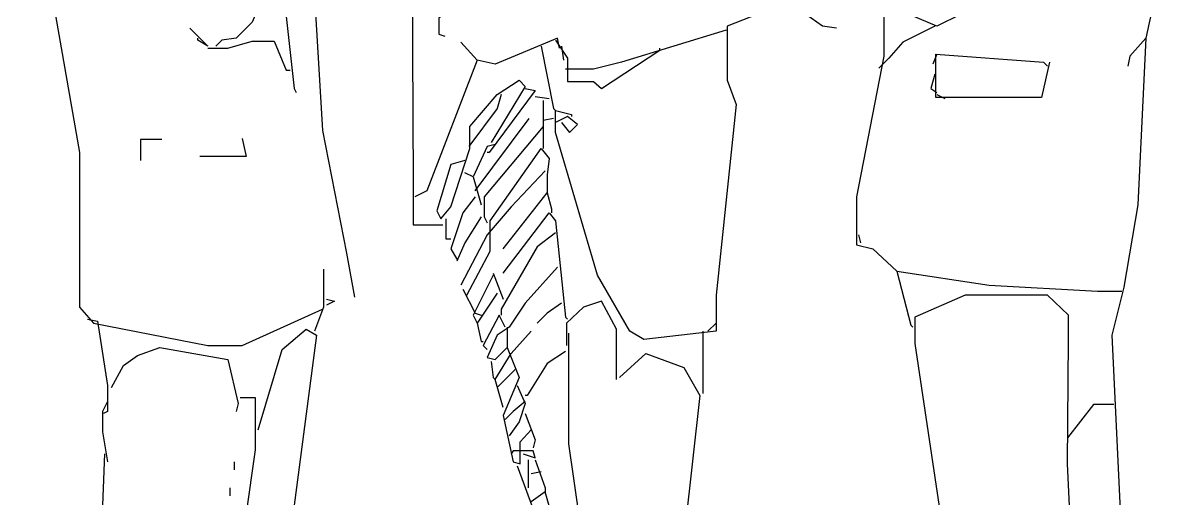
# Model space of a CAD drawing. Extents: x 500 to 638, y 181 to 267.
# Drawn here: x 619.447 to 620.596, y 210.108 to 210.582 of the extents above; entities that cross this region are included whole.
import ezdxf

# ---------------------------------------------------------------- set-up
doc = ezdxf.new("R2010")
doc.units = 0
doc.header["$LTSCALE"] = 7
doc.layers.add('ACESSÓRIO', color=2, linetype='CONTINUOUS')

msp = doc.modelspace()

# ---------------------------------------------------------------- linework, layer by layer
at = {"layer": 'ACESSÓRIO', "linetype": 'Continuous'}
for points in [[(620.3791, 210.8267), (620.3871, 210.8787), (620.4231, 210.9627), (620.4251, 210.9847), (620.4251, 211.0087), (620.4471, 211.0347), (620.5011, 211.0747), (620.5171, 211.0647), (620.5961, 210.8947), (620.5961, 210.7087), (620.5651, 210.5667), (620.5571, 210.4007), (620.5431, 210.3187), (620.5311, 210.2707), (620.5401, 210.0827), (620.5401, 210.0147), (620.5531, 209.9187), (620.5451, 209.7507), (620.5331, 209.6567), (620.5251, 209.6477), (620.5011, 209.6477)], [(620.3791, 210.8267), (620.3871, 210.8787), (620.4231, 210.9627), (620.4251, 210.9847), (620.4251, 211.0087), (620.4471, 211.0347), (620.5011, 211.0747), (620.5171, 211.0647), (620.5961, 210.8947), (620.5961, 210.7087), (620.5651, 210.5667), (620.5571, 210.4007), (620.5431, 210.3187), (620.5311, 210.2707), (620.5401, 210.0827), (620.5401, 210.0147), (620.5531, 209.9187), (620.5451, 209.7507), (620.5331, 209.6567), (620.5251, 209.6477), (620.5011, 209.6477)], [(619.5091, 211.0147), (619.4471, 210.8807), (619.4471, 210.8527), (619.4551, 210.7467), (619.4771, 210.6027), (619.5031, 210.4527), (619.5031, 210.2987), (619.5171, 210.2827), (619.6311, 210.2607), (619.6651, 210.2607), (619.7451, 210.2967)], [(619.8341, 210.6907), (619.8356, 210.4227), (619.8356, 210.3807), (619.8651, 210.3807)], [(620.4371, 210.6707), (620.4191, 210.6247), (620.4071, 210.6147), (620.4011, 210.6127), (620.3811, 210.5907), (620.3571, 210.5787), (620.3311, 210.5897), (620.3071, 210.5897)], [(619.8971, 210.6167), (619.8611, 210.5867), (619.8611, 210.5707), (619.8671, 210.5687)], [(619.6871, 210.6107), (619.6751, 210.5827), (619.6591, 210.5667), (619.6451, 210.5647), (619.6391, 210.5587)], [(619.7071, 210.6067), (619.7171, 210.5167), (619.7191, 210.5127)], [(619.7071, 210.6067), (619.7171, 210.5167), (619.7191, 210.5127)], [(619.7371, 210.6087), (619.7451, 210.4747), (619.7691, 210.3527), (619.7771, 210.3087)], [(619.7371, 210.6087), (619.7451, 210.4747), (619.7691, 210.3527), (619.7771, 210.3087)], [(619.7371, 210.6087), (619.7451, 210.4747), (619.7691, 210.3527), (619.7771, 210.3087)], [(619.7371, 210.6087), (619.7451, 210.4747), (619.7691, 210.3527), (619.7771, 210.3087)], [(619.7371, 210.6087), (619.7451, 210.4747), (619.7691, 210.3527), (619.7771, 210.3087)], [(619.7371, 210.6087), (619.7451, 210.4747), (619.7691, 210.3527), (619.7771, 210.3087)], [(619.7371, 210.6087), (619.7451, 210.4747), (619.7691, 210.3527), (619.7771, 210.3087)], [(620.2571, 210.5767), (620.2431, 210.5787), (620.2091, 210.6027), (620.1481, 210.5787), (620.1481, 210.5247), (620.1571, 210.5007), (620.1371, 210.3107), (620.1371, 210.2747), (620.0651, 210.2667), (620.0511, 210.2747), (620.0191, 210.3307), (619.9771, 210.4727), (619.9771, 210.4947), (619.9931, 210.4907), (619.9931, 210.4887)], [(620.2811, 210.6047), (620.3041, 210.5927), (620.3041, 210.5487), (620.2771, 210.4087), (620.2771, 210.3607), (620.2931, 210.3567), (620.3171, 210.3347), (620.4091, 210.3207), (620.5171, 210.3147), (620.5411, 210.3147)], [(620.3551, 210.5787), (620.3231, 210.5627), (620.3091, 210.5467), (620.2991, 210.5367)], [(619.6131, 210.5767), (619.6231, 210.5667), (619.6311, 210.5587), (619.6211, 210.5647), (619.6211, 210.5667)], [(619.9811, 210.5567), (619.9791, 210.5667), (619.9171, 210.5407), (619.8991, 210.5447)], [(620.1471, 210.5747), (620.0431, 210.5427), (620.0151, 210.5357), (619.9871, 210.5357)], [(620.1471, 210.5747), (620.0431, 210.5427), (620.0151, 210.5357), (619.9871, 210.5357)], [(620.5651, 210.5667), (620.5491, 210.5487), (620.5471, 210.5387)], [(620.5651, 210.5667), (620.5491, 210.5487), (620.5471, 210.5387)], [(619.6311, 210.5567), (619.6511, 210.5567), (619.6751, 210.5637), (619.6971, 210.5637), (619.7091, 210.5347), (619.7131, 210.5347)], [(619.8831, 210.5627), (619.8991, 210.5447), (619.8491, 210.4147), (619.8371, 210.4087)], [(619.8831, 210.5627), (619.8991, 210.5447), (619.8491, 210.4147), (619.8371, 210.4087)], [(619.8831, 210.5627), (619.8991, 210.5447), (619.8491, 210.4147), (619.8371, 210.4087)], [(619.9631, 210.5587), (619.9751, 210.4967), (619.9771, 210.4947)], [(619.9771, 210.5647), (619.9891, 210.5467), (619.9891, 210.5237), (620.0151, 210.5237), (620.0231, 210.5167), (620.0811, 210.5547), (620.0811, 210.5567)], [(619.9831, 210.5587), (619.9851, 210.5447)], [(619.9831, 210.5587), (619.9851, 210.5447)], [(619.9831, 210.5587), (619.9851, 210.5447)], [(619.9831, 210.5587), (619.9851, 210.5447)], [(619.9831, 210.5587), (619.9851, 210.5447)], [(620.3571, 210.5507), (620.3531, 210.5407)], [(620.3571, 210.5507), (620.3531, 210.5407)], [(620.3571, 210.5507), (620.3531, 210.5407)], [(620.3571, 210.5507), (620.3531, 210.5407)], [(620.3571, 210.5507), (620.3531, 210.5407)], [(620.4691, 210.5427), (620.4611, 210.5077), (620.3561, 210.5077), (620.3561, 210.5507), (620.4631, 210.5427), (620.4671, 210.5387)], [(619.8871, 210.4447), (619.8731, 210.4407), (619.8591, 210.3947), (619.8631, 210.3867), (619.8731, 210.3987), (619.8921, 210.4567), (619.8921, 210.4787), (619.9191, 210.5107), (619.9411, 210.5247), (619.9471, 210.5187), (619.9131, 210.4627)], [(619.8871, 210.4447), (619.8731, 210.4407), (619.8591, 210.3947), (619.8631, 210.3867), (619.8731, 210.3987), (619.8921, 210.4567), (619.8921, 210.4787), (619.9191, 210.5107), (619.9411, 210.5247), (619.9471, 210.5187), (619.9131, 210.4627)], [(619.8871, 210.4447), (619.8731, 210.4407), (619.8591, 210.3947), (619.8631, 210.3867), (619.8731, 210.3987), (619.8921, 210.4567), (619.8921, 210.4787), (619.9191, 210.5107), (619.9411, 210.5247), (619.9471, 210.5187), (619.9131, 210.4627)], [(619.8871, 210.4447), (619.8731, 210.4407), (619.8591, 210.3947), (619.8631, 210.3867), (619.8731, 210.3987), (619.8921, 210.4567), (619.8921, 210.4787), (619.9191, 210.5107), (619.9411, 210.5247), (619.9471, 210.5187), (619.9131, 210.4627)], [(619.8871, 210.4447), (619.8731, 210.4407), (619.8591, 210.3947), (619.8631, 210.3867), (619.8731, 210.3987), (619.8921, 210.4567), (619.8921, 210.4787), (619.9191, 210.5107), (619.9411, 210.5247), (619.9471, 210.5187), (619.9131, 210.4627)], [(620.3551, 210.5307), (620.3511, 210.5167), (620.3571, 210.5127)], [(620.3551, 210.5307), (620.3511, 210.5167), (620.3571, 210.5127)], [(620.3551, 210.5307), (620.3511, 210.5167), (620.3571, 210.5127)], [(619.9231, 210.5107), (619.9191, 210.4967), (619.8911, 210.4587)], [(619.9471, 210.5167), (619.9571, 210.5147), (619.9111, 210.4527), (619.9091, 210.4527)], [(619.9471, 210.5167), (619.9571, 210.5147), (619.9111, 210.4527), (619.9091, 210.4527)], [(619.9471, 210.5167), (619.9571, 210.5147), (619.9111, 210.4527), (619.9091, 210.4527)], [(619.9571, 210.5087), (619.9711, 210.5067)], [(620.3571, 210.5107), (620.3651, 210.5067)], [(620.3571, 210.5107), (620.3651, 210.5067)], [(619.9651, 210.5047), (619.9651, 210.4607), (619.9651, 210.4567)], [(619.9651, 210.5047), (619.9651, 210.4607), (619.9651, 210.4567)], [(619.9651, 210.5047), (619.9651, 210.4607), (619.9651, 210.4567)], [(619.9651, 210.5047), (619.9651, 210.4607), (619.9651, 210.4567)], [(619.9651, 210.5047), (619.9651, 210.4607), (619.9651, 210.4567)], [(619.8971, 210.4147), (619.9511, 210.4867)], [(619.8971, 210.4147), (619.9511, 210.4867)], [(619.8971, 210.4147), (619.9511, 210.4867)], [(619.8971, 210.4147), (619.9511, 210.4867)], [(619.8971, 210.4147), (619.9511, 210.4867)], [(619.9751, 210.4867), (619.9651, 210.4847)], [(619.9751, 210.4867), (619.9651, 210.4847)], [(619.9751, 210.4867), (619.9651, 210.4847)], [(619.9831, 210.4827), (619.9911, 210.4727), (619.9991, 210.4807), (619.9891, 210.4887), (619.9771, 210.4827)], [(619.9831, 210.4827), (619.9911, 210.4727), (619.9991, 210.4807), (619.9891, 210.4887), (619.9771, 210.4827)], [(619.9831, 210.4827), (619.9911, 210.4727), (619.9991, 210.4807), (619.9891, 210.4887), (619.9771, 210.4827)], [(619.9831, 210.4827), (619.9911, 210.4727), (619.9991, 210.4807), (619.9891, 210.4887), (619.9771, 210.4827)], [(619.9831, 210.4827), (619.9911, 210.4727), (619.9991, 210.4807), (619.9891, 210.4887), (619.9771, 210.4827)], [(619.9651, 210.4787), (619.9061, 210.4087), (619.9061, 210.3887), (619.9091, 210.3827)], [(619.9651, 210.4787), (619.9061, 210.4087), (619.9061, 210.3887), (619.9091, 210.3827)], [(619.9651, 210.4787), (619.9061, 210.4087), (619.9061, 210.3887), (619.9091, 210.3827)], [(619.5851, 210.4657), (619.5641, 210.4657), (619.5641, 210.4447)], [(619.5851, 210.4657), (619.5641, 210.4657), (619.5641, 210.4447)], [(619.5851, 210.4657), (619.5641, 210.4657), (619.5641, 210.4447)], [(619.5851, 210.4657), (619.5641, 210.4657), (619.5641, 210.4447)], [(619.6651, 210.4667), (619.6691, 210.4487), (619.6231, 210.4487)], [(619.6651, 210.4667), (619.6691, 210.4487), (619.6231, 210.4487)], [(619.6651, 210.4667), (619.6691, 210.4487), (619.6231, 210.4487)], [(619.9171, 210.4607), (619.9091, 210.4587), (619.8951, 210.4287), (619.8871, 210.4327)], [(619.9171, 210.4607), (619.9091, 210.4587), (619.8951, 210.4287), (619.8871, 210.4327)], [(619.9171, 210.4607), (619.9091, 210.4587), (619.8951, 210.4287), (619.8871, 210.4327)], [(619.9171, 210.4607), (619.9091, 210.4587), (619.8951, 210.4287), (619.8871, 210.4327)], [(619.9171, 210.4607), (619.9091, 210.4587), (619.8951, 210.4287), (619.8871, 210.4327)], [(619.9171, 210.4607), (619.9091, 210.4587), (619.8951, 210.4287), (619.8871, 210.4327)], [(619.9171, 210.4607), (619.9091, 210.4587), (619.8951, 210.4287), (619.8871, 210.4327)], [(619.9171, 210.4607), (619.9091, 210.4587), (619.8951, 210.4287), (619.8871, 210.4327)], [(619.9171, 210.4607), (619.9091, 210.4587), (619.8951, 210.4287), (619.8871, 210.4327)], [(619.8891, 210.3107), (619.9121, 210.3547), (619.9121, 210.3847), (619.9631, 210.4567), (619.9711, 210.4467), (619.9691, 210.4307), (619.9691, 210.4127)], [(619.8891, 210.3107), (619.9121, 210.3547), (619.9121, 210.3847), (619.9631, 210.4567), (619.9711, 210.4467), (619.9691, 210.4307), (619.9691, 210.4127)], [(619.8891, 210.3107), (619.9121, 210.3547), (619.9121, 210.3847), (619.9631, 210.4567), (619.9711, 210.4467), (619.9691, 210.4307), (619.9691, 210.4127)], [(619.8891, 210.3107), (619.9121, 210.3547), (619.9121, 210.3847), (619.9631, 210.4567), (619.9711, 210.4467), (619.9691, 210.4307), (619.9691, 210.4127)], [(619.8891, 210.3107), (619.9121, 210.3547), (619.9121, 210.3847), (619.9631, 210.4567), (619.9711, 210.4467), (619.9691, 210.4307), (619.9691, 210.4127)], [(619.9671, 210.4347), (619.9331, 210.3987), (619.9091, 210.3707), (619.8831, 210.3207)], [(619.9671, 210.4347), (619.9331, 210.3987), (619.9091, 210.3707), (619.8831, 210.3207)], [(619.9671, 210.4347), (619.9331, 210.3987), (619.9091, 210.3707), (619.8831, 210.3207)], [(619.9671, 210.4347), (619.9331, 210.3987), (619.9091, 210.3707), (619.8831, 210.3207)], [(619.8951, 210.4287), (619.9031, 210.4007)], [(619.8971, 210.4087), (619.8851, 210.3927), (619.8731, 210.3567), (619.8791, 210.3467)], [(619.8971, 210.4087), (619.8851, 210.3927), (619.8731, 210.3567), (619.8791, 210.3467)], [(619.8971, 210.4087), (619.8851, 210.3927), (619.8731, 210.3567), (619.8791, 210.3467)], [(619.8971, 210.4087), (619.8851, 210.3927), (619.8731, 210.3567), (619.8791, 210.3467)], [(619.8971, 210.4087), (619.8851, 210.3927), (619.8731, 210.3567), (619.8791, 210.3467)], [(619.8971, 210.4087), (619.8851, 210.3927), (619.8731, 210.3567), (619.8791, 210.3467)], [(619.8971, 210.4087), (619.8851, 210.3927), (619.8731, 210.3567), (619.8791, 210.3467)], [(619.8971, 210.4087), (619.8851, 210.3927), (619.8731, 210.3567), (619.8791, 210.3467)], [(619.9251, 210.3567), (619.9691, 210.4127), (619.9731, 210.3967), (619.9731, 210.3927)], [(619.9251, 210.3567), (619.9691, 210.4127), (619.9731, 210.3967), (619.9731, 210.3927)], [(619.9251, 210.3567), (619.9691, 210.4127), (619.9731, 210.3967), (619.9731, 210.3927)], [(619.8681, 210.3867), (619.8681, 210.3667), (619.8731, 210.3667)], [(619.9031, 210.3887), (619.8871, 210.3627), (619.8791, 210.3447)], [(619.9031, 210.3887), (619.8871, 210.3627), (619.8791, 210.3447)], [(619.9251, 210.3327), (619.9711, 210.3927), (619.9771, 210.3847), (619.9871, 210.2887), (619.9891, 210.2867)], [(619.9251, 210.3327), (619.9711, 210.3927), (619.9771, 210.3847), (619.9871, 210.2887), (619.9891, 210.2867)], [(619.9771, 210.3727), (619.9591, 210.3587), (619.9231, 210.2967), (619.9231, 210.2907)], [(619.9771, 210.3727), (619.9591, 210.3587), (619.9231, 210.2967), (619.9231, 210.2907)], [(619.9771, 210.3727), (619.9591, 210.3587), (619.9231, 210.2967), (619.9231, 210.2907)], [(619.9771, 210.3727), (619.9591, 210.3587), (619.9231, 210.2967), (619.9231, 210.2907)], [(620.2791, 210.3707), (620.2811, 210.3627)], [(620.2791, 210.3707), (620.2811, 210.3627)], [(619.7461, 210.3367), (619.7461, 210.2987), (619.7371, 210.2747)], [(619.9791, 210.3387), (619.9471, 210.3027), (619.9311, 210.2787), (619.9191, 210.2707), (619.9091, 210.2487), (619.9171, 210.2467), (619.9291, 210.2587), (619.9411, 210.2287), (619.9251, 210.1907), (619.9351, 210.1447), (619.9421, 210.1427), (619.9421, 210.1647), (619.9531, 210.1767)], [(619.9791, 210.3387), (619.9471, 210.3027), (619.9311, 210.2787), (619.9191, 210.2707), (619.9091, 210.2487), (619.9171, 210.2467), (619.9291, 210.2587), (619.9411, 210.2287), (619.9251, 210.1907), (619.9351, 210.1447), (619.9421, 210.1427), (619.9421, 210.1647), (619.9531, 210.1767)], [(619.9791, 210.3387), (619.9471, 210.3027), (619.9311, 210.2787), (619.9191, 210.2707), (619.9091, 210.2487), (619.9171, 210.2467), (619.9291, 210.2587), (619.9411, 210.2287), (619.9251, 210.1907), (619.9351, 210.1447), (619.9421, 210.1427), (619.9421, 210.1647), (619.9531, 210.1767)], [(619.9151, 210.3307), (619.8951, 210.2907), (619.8991, 210.2827)], [(619.9151, 210.3327), (619.9251, 210.3067)], [(619.9151, 210.3327), (619.9251, 210.3067)], [(619.9151, 210.3327), (619.9251, 210.3067)], [(620.3171, 210.3347), (620.3311, 210.2807), (620.3331, 210.2787)], [(620.3171, 210.3347), (620.3311, 210.2807), (620.3331, 210.2787)], [(620.3171, 210.3347), (620.3311, 210.2807), (620.3331, 210.2787)], [(620.3171, 210.3347), (620.3311, 210.2807), (620.3331, 210.2787)], [(620.3171, 210.3347), (620.3311, 210.2807), (620.3331, 210.2787)], [(620.3171, 210.3347), (620.3311, 210.2807), (620.3331, 210.2787)], [(620.3171, 210.3347), (620.3311, 210.2807), (620.3331, 210.2787)], [(620.3171, 210.3347), (620.3311, 210.2807), (620.3331, 210.2787)], [(619.8851, 210.3167), (619.8971, 210.2927), (619.9031, 210.2907)], [(619.7491, 210.3067), (619.7571, 210.3047), (619.7491, 210.3007)], [(619.7491, 210.3067), (619.7571, 210.3047), (619.7491, 210.3007)], [(619.9191, 210.3127), (619.8991, 210.2827), (619.9031, 210.2647), (619.9051, 210.2647)], [(619.9191, 210.3127), (619.8991, 210.2827), (619.9031, 210.2647), (619.9051, 210.2647)], [(619.9191, 210.3127), (619.8991, 210.2827), (619.9031, 210.2647), (619.9051, 210.2647)], [(619.9191, 210.3127), (619.8991, 210.2827), (619.9031, 210.2647), (619.9051, 210.2647)], [(619.9831, 210.3027), (619.9691, 210.2927), (619.9591, 210.2827)], [(620.0381, 210.2267), (620.0381, 210.2767), (620.0231, 210.3047), (620.0051, 210.2987), (619.9881, 210.2827), (619.9881, 210.2607)], [(620.0381, 210.2267), (620.0381, 210.2767), (620.0231, 210.3047), (620.0051, 210.2987), (619.9881, 210.2827), (619.9881, 210.2607)], [(620.4751, 209.9757), (620.4951, 209.9757), (620.4871, 210.1427), (620.4881, 210.2667), (620.4881, 210.2907), (620.4671, 210.3107), (620.3851, 210.3107), (620.3351, 210.2887), (620.3351, 210.2627), (620.3791, 209.9667), (620.3871, 209.9227)], [(620.4751, 209.9757), (620.4951, 209.9757), (620.4871, 210.1427), (620.4881, 210.2667), (620.4881, 210.2907), (620.4671, 210.3107), (620.3851, 210.3107), (620.3351, 210.2887), (620.3351, 210.2627), (620.3791, 209.9667), (620.3871, 209.9227)], [(620.4751, 209.9757), (620.4951, 209.9757), (620.4871, 210.1427), (620.4881, 210.2667), (620.4881, 210.2907), (620.4671, 210.3107), (620.3851, 210.3107), (620.3351, 210.2887), (620.3351, 210.2627), (620.3791, 209.9667), (620.3871, 209.9227)], [(620.4751, 209.9757), (620.4951, 209.9757), (620.4871, 210.1427), (620.4881, 210.2667), (620.4881, 210.2907), (620.4671, 210.3107), (620.3851, 210.3107), (620.3351, 210.2887), (620.3351, 210.2627), (620.3791, 209.9667), (620.3871, 209.9227)], [(620.4751, 209.9757), (620.4951, 209.9757), (620.4871, 210.1427), (620.4881, 210.2667), (620.4881, 210.2907), (620.4671, 210.3107), (620.3851, 210.3107), (620.3351, 210.2887), (620.3351, 210.2627), (620.3791, 209.9667), (620.3871, 209.9227)], [(620.4751, 209.9757), (620.4951, 209.9757), (620.4871, 210.1427), (620.4881, 210.2667), (620.4881, 210.2907), (620.4671, 210.3107), (620.3851, 210.3107), (620.3351, 210.2887), (620.3351, 210.2627), (620.3791, 209.9667), (620.3871, 209.9227)], [(619.9271, 210.2787), (619.9211, 210.2907), (619.9051, 210.2607), (619.9091, 210.2567)], [(619.5111, 210.2867), (619.5211, 210.2847), (619.5311, 210.2207), (619.5311, 210.1947), (619.5271, 210.1927)], [(619.5111, 210.2867), (619.5211, 210.2847), (619.5311, 210.2207), (619.5311, 210.1947), (619.5271, 210.1927)], [(619.5111, 210.2867), (619.5211, 210.2847), (619.5311, 210.2207), (619.5311, 210.1947), (619.5271, 210.1927)], [(619.9291, 210.2787), (619.9291, 210.2587)], [(620.1371, 210.2827), (620.1291, 210.2747)], [(620.1371, 210.2827), (620.1291, 210.2747)], [(619.6811, 210.1767), (619.7051, 210.2567), (619.7291, 210.2767), (619.7391, 210.2707), (619.7091, 210.0407), (619.6911, 209.9107), (619.6711, 209.7227), (619.6811, 209.6287), (619.6491, 209.6147), (619.6031, 209.6147)], [(619.6811, 210.1767), (619.7051, 210.2567), (619.7291, 210.2767), (619.7391, 210.2707), (619.7091, 210.0407), (619.6911, 209.9107), (619.6711, 209.7227), (619.6811, 209.6287), (619.6491, 209.6147), (619.6031, 209.6147)], [(619.9251, 210.1987), (619.9171, 210.2267), (619.9331, 210.2527), (619.9531, 210.2747)], [(619.9901, 210.2727), (619.9901, 210.1627), (620.0011, 210.0867), (620.0011, 210.0307), (619.9911, 210.0287)], [(620.1241, 210.2747), (620.1241, 210.2127)], [(619.5351, 210.2187), (619.5471, 210.2407), (619.5611, 210.2507), (619.5831, 210.2587), (619.6511, 210.2467), (619.6611, 210.2027), (619.6591, 210.1947)], [(619.5351, 210.2187), (619.5471, 210.2407), (619.5611, 210.2507), (619.5831, 210.2587), (619.6511, 210.2467), (619.6611, 210.2027), (619.6591, 210.1947)], [(619.5351, 210.2187), (619.5471, 210.2407), (619.5611, 210.2507), (619.5831, 210.2587), (619.6511, 210.2467), (619.6611, 210.2027), (619.6591, 210.1947)], [(619.9131, 210.2447), (619.9151, 210.2287), (619.9171, 210.2267)], [(619.9131, 210.2447), (619.9151, 210.2287), (619.9171, 210.2267)], [(619.9871, 210.2547), (619.9691, 210.2427), (619.9491, 210.2107), (619.9471, 210.2107)], [(619.9871, 210.2547), (619.9691, 210.2427), (619.9491, 210.2107), (619.9471, 210.2107)], [(620.0411, 210.2287), (620.0671, 210.2527), (620.1051, 210.2387), (620.1211, 210.2107), (620.0991, 210.0147), (620.1071, 209.9587), (620.0971, 209.9247), (620.0971, 209.9127), (620.0951, 209.9127)], [(619.9371, 210.2367), (619.9191, 210.2187)], [(619.9391, 210.2207), (619.9471, 210.2027), (619.9411, 210.1847), (619.9311, 210.1707)], [(619.5311, 210.2047), (619.5261, 210.1947), (619.5261, 210.1747), (619.5291, 210.1567), (619.5311, 210.1447)], [(619.5311, 210.2047), (619.5261, 210.1947), (619.5261, 210.1747), (619.5291, 210.1567), (619.5311, 210.1447)], [(619.5311, 210.2047), (619.5261, 210.1947), (619.5261, 210.1747), (619.5291, 210.1567), (619.5311, 210.1447)], [(619.5311, 210.2047), (619.5261, 210.1947), (619.5261, 210.1747), (619.5291, 210.1567), (619.5311, 210.1447)], [(619.6631, 210.2087), (619.6781, 210.2087), (619.6781, 210.1567), (619.6131, 209.6987), (619.6021, 209.6307), (619.6006, 209.5607), (619.6006, 209.5307)], [(619.6631, 210.2087), (619.6781, 210.2087), (619.6781, 210.1567), (619.6131, 209.6987), (619.6021, 209.6307), (619.6006, 209.5607), (619.6006, 209.5307)], [(619.6631, 210.2087), (619.6781, 210.2087), (619.6781, 210.1567), (619.6131, 209.6987), (619.6021, 209.6307), (619.6006, 209.5607), (619.6006, 209.5307)], [(619.9471, 210.2047), (619.9351, 210.1947), (619.9271, 210.1867)], [(619.9471, 210.2047), (619.9351, 210.1947), (619.9271, 210.1867)], [(620.5331, 210.2017), (620.5131, 210.2017), (620.4871, 210.1687)], [(620.5331, 210.2017), (620.5131, 210.2017), (620.4871, 210.1687)], [(620.5331, 210.2017), (620.5131, 210.2017), (620.4871, 210.1687)], [(620.5331, 210.2017), (620.5131, 210.2017), (620.4871, 210.1687)], [(619.9471, 210.1927), (619.9571, 210.1667), (619.9551, 210.1587)], [(619.9471, 210.1927), (619.9571, 210.1667), (619.9551, 210.1587)], [(619.9471, 210.1927), (619.9571, 210.1667), (619.9551, 210.1587)], [(619.9471, 210.1927), (619.9571, 210.1667), (619.9551, 210.1587)], [(619.9471, 210.1927), (619.9571, 210.1667), (619.9551, 210.1587)], [(619.9471, 210.1927), (619.9571, 210.1667), (619.9551, 210.1587)], [(619.5281, 210.1527), (619.5246, 210.0587), (619.5246, 209.9427), (619.5061, 209.8127), (619.5036, 209.6827), (619.5013, 209.6107), (619.5013, 209.5367), (619.5111, 209.4707), (619.5391, 209.4547), (619.5451, 209.4527), (619.5751, 209.4327), (619.6471, 209.4087), (619.6471, 209.4067)], [(619.9451, 210.1527), (619.9571, 210.1487), (619.9551, 210.1557), (619.9351, 210.1557), (619.9331, 210.1527)], [(619.6571, 210.1447), (619.6571, 210.1367)], [(619.6571, 210.1447), (619.6571, 210.1367)], [(619.6571, 210.1447), (619.6571, 210.1367)], [(619.9391, 210.1407), (619.9591, 210.0867), (619.9711, 210.1007), (619.9671, 210.1147), (619.9531, 210.1047)], [(619.9501, 210.1467), (619.9501, 210.1187)], [(619.9571, 210.1467), (619.9671, 210.1187), (619.9671, 210.1147)], [(619.9571, 210.1467), (619.9671, 210.1187), (619.9671, 210.1147)], [(619.9571, 210.1467), (619.9671, 210.1187), (619.9671, 210.1147)], [(619.9571, 210.1467), (619.9671, 210.1187), (619.9671, 210.1147)], [(619.9571, 210.1467), (619.9671, 210.1187), (619.9671, 210.1147)], [(619.9571, 210.1467), (619.9671, 210.1187), (619.9671, 210.1147)], [(619.9631, 210.1347), (619.9531, 210.1327)], [(619.9631, 210.1347), (619.9531, 210.1327)], [(619.6531, 210.1187), (619.6531, 210.1107)], [(619.6531, 210.1187), (619.6531, 210.1107)]]:
    msp.add_lwpolyline(points, dxfattribs=at)

doc.saveas('drawing.dxf')
